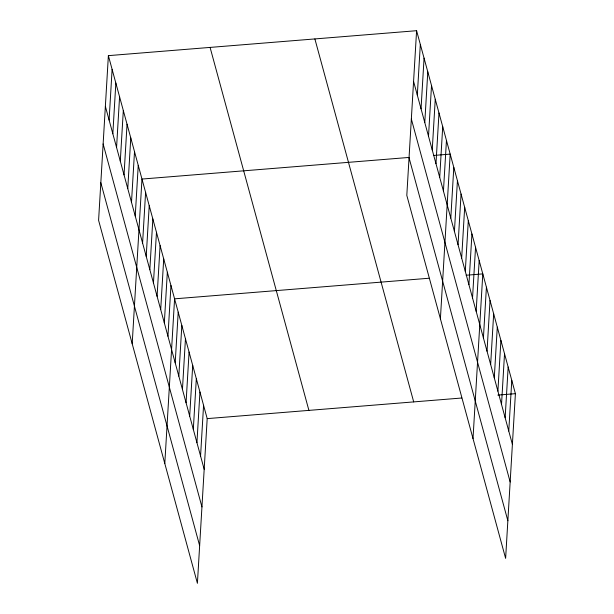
<?xml version="1.0" encoding="UTF-8"?>
<svg xmlns="http://www.w3.org/2000/svg" width="614" height="614" viewBox="0 0 614 614"><rect width="100%" height="100%" fill="white"/><g stroke="black" fill="none" stroke-linecap="round" stroke-linejoin="round"><path stroke-width="0.92" d="M108.379 55.644L98.593 220.326L197.409 583.3L207.194 418.618L108.379 55.644L416.591 30.7L515.407 393.674L505.621 558.356L406.806 195.382L416.591 30.7M109.1 120.052L112.109 69.359M112.83 133.76L115.846 83.067M116.568 147.475L119.576 96.782M120.298 161.19L123.314 110.497M124.036 174.898L127.044 124.205M127.766 188.613L130.774 137.92M131.496 202.321L134.512 151.627M135.233 216.036L138.242 165.343M132.194 343.74L141.98 179.058L409.5 157.399M142.586 243.06L145.602 192.366M146.209 256.368L149.225 205.675M149.831 269.676L152.848 218.983M153.454 282.985L156.47 232.292M157.084 296.293L160.093 245.6M160.707 309.602L163.715 258.908M164.329 322.91L167.338 272.217M167.952 336.219L170.961 285.525M164.798 463.516L174.583 298.834L429.171 278.234M175.197 362.836L178.206 312.142M178.82 376.144L181.828 325.451M182.442 389.453L185.459 338.759M186.065 402.761L189.081 352.068M189.688 416.077L192.704 365.376M193.31 429.386L196.327 378.692M196.933 442.694L199.949 392.001M200.563 456.002L203.572 405.309M417.313 95.109L420.321 44.415M421.043 108.816L424.059 58.123M424.781 122.531L427.789 71.838M428.511 136.239L431.519 85.546M432.241 149.954L435.257 99.261M435.978 163.669L438.987 112.976M439.708 177.377L442.717 126.684M443.438 191.092L446.455 140.399M440.399 318.796L450.185 154.106L433.545 155.457M450.799 218.116L453.807 167.422M454.421 231.424L457.43 180.731M458.044 244.733L461.06 194.039M461.667 258.041L464.683 207.348M465.289 271.35L468.305 220.656M468.912 284.658L471.928 233.965M472.534 297.967L475.551 247.273M476.165 311.275L479.173 260.582M473.01 438.573L482.796 273.89L466.149 275.241M483.41 337.892L486.418 287.198M487.032 351.2L490.041 300.507M490.655 364.509L493.664 313.815M494.278 377.817L497.286 327.124M497.9 391.126L500.909 340.432M501.523 404.434L504.531 353.741M505.145 417.75L508.162 367.049M508.768 431.059L511.784 380.365M207.194 418.618L461.774 398.01M497.839 395.094L515.407 393.674M413.575 81.393L512.391 444.367M411.342 119.009L510.157 481.982M409.039 157.767L507.855 520.741M314.882 38.935L413.698 401.901M210.088 47.416L308.903 410.382M105.37 106.337L204.186 469.311M103.129 143.952L201.945 506.926M100.826 182.711L199.642 545.685"/></g></svg>
